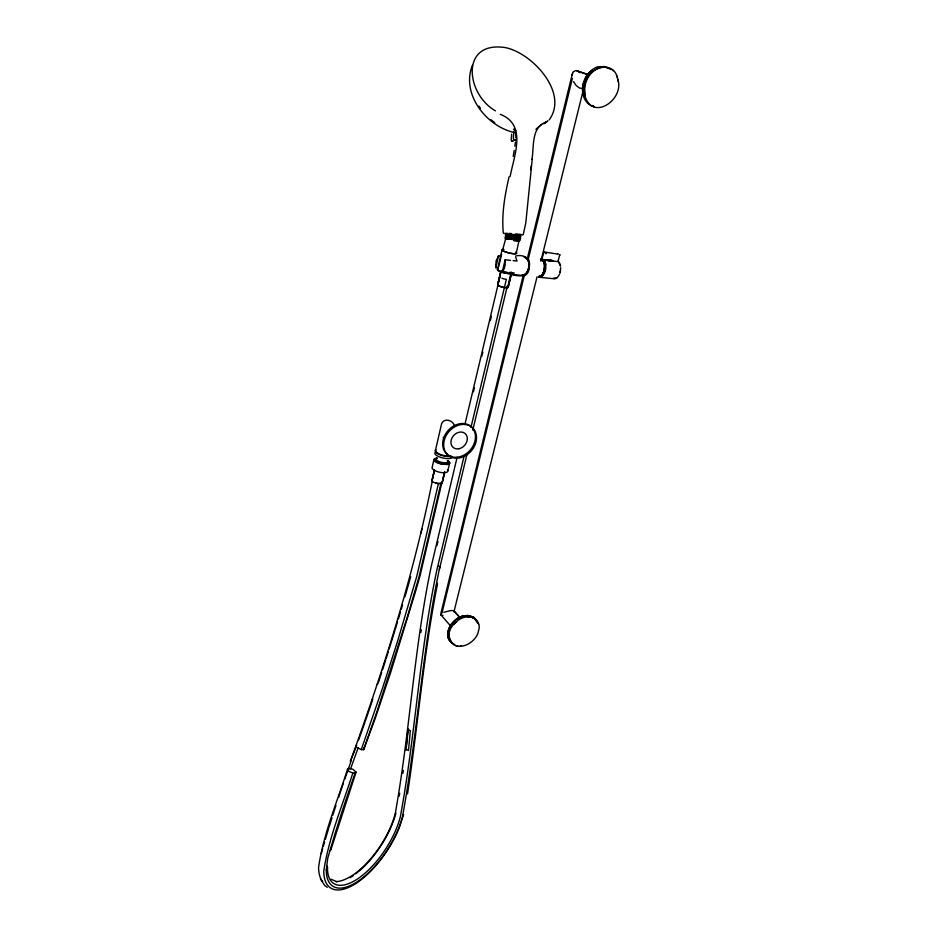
<?xml version="1.0" encoding="UTF-8"?>
<svg xmlns="http://www.w3.org/2000/svg" width="937" height="937" viewBox="0 0 937 937"><rect width="100%" height="100%" fill="white"/><g stroke="black" fill="none" stroke-linecap="round" stroke-linejoin="round"><path stroke-width="1.41" d="M448.296 636.738L448.155 632.1M583.037 87.492L583.282 93.618M560.724 267.713L559.939 272.831M526.699 257.991A9.054 4.708 -83.2 0 0 526.172 257.605L525.622 257.312M528.866 266.026C530.248 257.862 523.748 254.372 515.889 255.906M594.058 106.759C579.265 102.613 579.839 81.484 589.432 72.325M583.048 86.813L582.978 91.896M532.239 159.149L525.809 222.772L523.233 234.707M511.204 139.672L511.661 134.085M449.163 635.052L449.245 634.15M531.958 159.22C534.242 146.641 530.928 127.174 546.224 122.033M582.486 90.104L583.224 83.721M406.037 750.174L408.251 728.986M410.324 730.872L408.473 750.56L405.944 748.956L407.97 729.267L410.511 730.872M524.427 274.857C529.733 271.636 531.314 260.486 525.224 257.534C531.291 260.486 529.733 271.531 524.521 274.834L525.118 274.541M572.12 75.183L573.116 72.008L575.412 70.685A5.235 3.443 46.1 0 1 577.66 71.118L588.272 74.679M530.775 169.691L531.244 165.79M438.668 566.135A4.697 2.249 10.4 0 1 439.828 566.979C422.294 649.224 417.644 733.413 402.617 815.998A59.476 25.732 -56.8 0 1 359.339 880.311A59.476 25.732 -56.8 0 1 326.287 869.981L327.727 858.292L335.587 831.81M514.881 146.207L515.409 141.979M402.933 773.259L403.343 770.355M420.854 632.475L421.287 629.687M541.024 259.28A8.738 4.638 -83 0 1 544.737 268.298L544.116 271.636M407.525 793.897C418.16 724.043 423.629 653.429 437.474 584.044L436.923 582.779M522.53 275.103L524.907 274.787A9.054 4.708 -83.2 0 0 528.726 267.162L528.89 264.902A9.054 4.708 -83.2 0 0 527.18 258.507M528.796 267.186C528.304 277.457 518.946 276.778 510.724 274.236L523.233 275.583L521.804 275.173M513.183 156.444L514.226 150.435M399.221 796.134L399.712 793.299M515.795 133.288L515.83 137.915M544.104 271.156L544.62 264.293A9.323 4.978 -82.8 0 0 543.835 261.364M509.06 176.87C504.844 195.212 501.494 214.023 503.298 232.915M510.138 176.507C513.874 156.092 527.414 124.738 500.229 114.314M444.642 472.412L442.1 483.047L444.63 471.815L442.1 483.047L440.249 483.773L435.892 483.223M511.11 272.198L507.643 287.659A5.423 1.171 13.2 0 1 500.499 286.581A5.423 1.171 13.2 0 1 498.25 284.461M441.538 482.883L438.411 483.551L433.925 482.45A5.259 1.862 13.1 0 1 432.133 480.131L434.475 469.765M559.986 255.133L559.74 254.548L558.136 261.154L558.651 261.692L544.28 260.099L541.961 258.799L543.811 252.463M435.436 450.474L441.186 425.503C442.077 417.808 451.974 419.108 454.269 425.222M560.033 272.901L560.525 270.781M432.379 480.564C413.229 576.372 383.608 669.639 350.321 761.359L356.318 746.531M420.982 533.212L421.955 528.983M438.411 483.551L416.672 576.688L397.768 640.627L382.659 687.746L361.284 749.612L356.4 747.187L355.861 746.063L356.786 745.255M500.745 271.648L497.711 284.649L501.166 270.734L497.629 284.977M440.894 483.457L419.097 576.583L407.408 616.792L377.131 711.113L363.615 749.67L361.284 749.612M441.866 482.614L420.057 575.681L415.407 591.926L391.034 671.337L375.362 718.035L363.615 749.67M433.901 459.903L432.109 467.446A8.093 2.811 13.1 0 0 441.432 472.564A8.046 2.799 13.1 0 0 446.797 472.26L447.628 471.662L449.725 462.831A8.093 2.764 13.1 0 0 448.226 461.051M498.133 267.923L495.755 267.666L498.554 255.789L501.19 256.082M497.383 269.692L502.056 249.874M498.613 266.998L501.623 254.255M502.619 250.015L506.894 234.227M457.127 457.209L431.207 566.534C414.131 647.936 409.937 731.258 395.344 813A56.63 24.737 -56.7 0 1 335.95 881.612M464.869 424.555L499.878 276.895M436.923 545.615L437.942 541.34M473.431 391.795L474.45 387.531M481.887 356.189L482.895 351.925M490.332 320.595L491.351 316.319M448.425 630.472L448.027 634.853M507.093 272.21L502.314 271.718L505.16 259.748L510.454 260.334M464.166 455.804L436.947 569.626C419.542 651.11 415.513 734.608 400.415 816.408A56.782 24.596 -56.7 0 1 359.082 877.875A56.782 24.596 -56.7 0 1 327.481 867.978M470.971 427.342L506.355 279.367A5.095 1.066 13.2 0 1 501.951 278.23M432.133 480.131L434.44 470.526M439.371 569.415L466.977 454.316M472.775 430.153L507.186 286.628M516.24 253.236L519.742 237.354M431.98 480.634L434.475 470.351M511.672 272.936L508.135 287.448L511.543 272.538L511.192 273.217A5.47 1.124 13.2 0 1 508.533 273.182M451.002 626.431L440.613 614.52L523.303 275.08M527.8 256.621L572.425 73.402M441.948 613.161L524.533 274.564M528.48 258.413L572.413 78.31M453.93 611.908L537.03 276.848M540.883 261.247L582.662 92.552M543.893 252.545L544.502 252.041M404.983 596.752L410.711 576.642M321.239 853.607L322.668 848.617M323.382 846.123L324.589 842.058M325.385 839.353L328.606 828.531M395.496 628.598L397.557 621.676M398.377 618.912L400.45 611.978M401.27 609.214L402.512 605.056M329.906 850.796L330.948 849.554L356.06 772.135L352.944 769.265L348.4 768.539L347.451 769.406C337.273 801.779 323.452 833.602 318.592 867.311A61.971 27.079 -56.7 0 0 322.621 881.576M386.091 658.734L388.223 651.894M389.078 649.154L395.063 629.969M378.489 682.159L381.628 672.508M382.519 669.756L385.657 660.105M448.542 630.296L451.283 624.499L456.389 619.369M403.601 814.546L399.256 827.769A62.147 26.915 -56.7 0 1 353.308 885.055A62.147 26.915 -56.7 0 1 323.769 871.082C328.805 837.327 342.532 805.422 352.839 773.002L355.123 773.013L356.06 772.135M583.61 83.791L584.255 81.835M365.407 720.858L372.399 700.419M448.788 629.535L449.455 627.79M358.707 739.832L364.938 722.228M344.793 779.092A641.049 213.46 -62.7 0 1 348.494 768.492L351.246 760.539M528.925 269.493L529.616 263.801L528.749 259.818M358.133 747.867L350.684 768.551L348.4 768.539M513.851 131.321L513.324 138.641M527.941 271.425L528.374 270.43M527.882 272.515L528.773 270.606M449.291 627.86L454.761 620.669M585.098 79.528L587.979 74.585L591.645 70.708M559.541 274.365L557.164 277.797M472.494 65.133C460.653 93.934 486.549 126.682 514.846 132.644M543.53 273.112L540.86 276.532A9.124 4.837 -83 0 1 539.009 277.024L538.412 276.919M543.062 273.674L544.655 268.849A8.585 4.556 -83 0 0 542.699 260.146L540.989 259.619M450.217 625.752L448.085 630.73L447.745 635.204A16.772 12.486 -42.3 0 0 449.198 639.877L451.845 642.77M449.924 626.197L451.657 623.573A16.433 9.698 -44.2 0 1 453.801 621.208L454.597 620.47A17.03 12.685 -42.3 0 1 457.162 618.561M326.287 869.993L327.505 867.955A4.462 3.479 -2.8 0 0 327.154 866.151M585.672 78.216L586.703 76.506M511.145 272.409A6.957 1.429 13.2 0 1 511.485 273.03L511.391 273.194A6.957 1.429 13.2 0 1 502.232 272.245M540.86 259.362A8.738 4.638 -83 0 1 542.019 259.432L542.57 259.678A8.738 4.638 -83 0 1 543.472 273.827L542.429 275.244A8.738 4.638 -83 0 1 539.56 276.684L540.11 276.661M543.472 273.827L542.464 275.255M519.953 237.787L514.261 237.74L507.198 235.515A7.273 1.324 13.1 0 1 506.273 234.73L506.261 234.566M515.783 139.824L514.144 140.363M527.519 273.405L525.153 275.466L523.139 275.384M469.683 617.003L465.982 617.003A16.983 12.626 -42.3 0 0 458.451 620.001L453.813 624.358M526.664 272.913L525.575 274.131M542.582 274.424L540.333 276.192M587.534 75.253L592.301 70.31M527.297 272.819L523.935 275.197M436.455 585.274L437.474 584.044M588.975 72.887L592.125 69.795A19.982 15.73 -70.1 0 1 597.267 67.031L604.74 66.457L610.76 69.408M549.152 119.936C569.11 92.939 532.169 52.882 505.324 47.588C459.786 40.596 465.947 94.204 495.474 110.859M502.314 271.718L502.455 271.566A9.475 4.79 -83.4 0 0 505.172 264.667L505.16 259.748M498.554 255.789L496.083 260.978L495.755 267.666M541.527 124.457L535.917 129.247M371.93 699.869L372.856 699.061M377.107 684.338L378.044 683.53M455.909 621.934L452.337 625.881A16.983 12.626 -42.3 0 0 449.924 630.402C446.844 636.727 450.369 645.593 457.912 646.085M455.476 619.931L460.372 617.003M518.243 239.755L519.531 240.364L518.266 240.692L519.801 240.493L505.301 238.513M543.823 123.813L547.84 120.967L544.912 123.028M457.151 618.537L458.041 617.963A16.948 12.626 -42.3 0 1 460.863 616.628L467.446 615.351L473.15 616.956A16.948 12.626 -42.3 0 1 475.047 618.455L477.167 621.781M515.666 139.777L514.94 140.21L513.605 139.226M457.244 618.771L463.019 616.253M512 274.377L514.214 272.948L509.47 272.456M513.207 141.182L511.59 140.937M556.672 277.996L553.708 278.055M459.762 617.448L460.653 617.014M556.367 278.312L555.055 278.781M443.822 612.259L450.392 610.643A4.462 0.996 -9.4 0 1 452.43 610.573L454 610.994L460.477 618.139M519.18 240.727L514.261 240.059M461.66 616.546L462.573 616.253M461.742 616.37L462.691 616.089M461.554 616.663L462.468 616.394M518.957 236.991L519.836 237.038L507.995 235.527M506.308 234.391L515.045 234.941L519.508 236.136M596.553 67.862L598.579 67.382M519.496 236.85L506.249 234.648L520.714 236.44L519.086 236.71M518.793 238.045L514.671 237.647L519.73 238.443M519.812 237.506L505.336 235.773L520.585 237.869L519.075 238.033M519.695 239.591L520.375 239.333L505.324 237.108L506.706 237.319M464.447 615.867L467.903 615.726M539.115 277.165C546.763 276.532 548.52 260.755 540.989 258.928L542.699 259.619L543.999 261.681A8.96 4.755 -83 0 1 544.76 264.457L544.865 266.635M463.674 616.077L465.455 615.82A16.444 12.24 -42.3 0 1 468.137 615.785M603.077 67.054C594.526 67.862 588.014 75.265 585.684 83.147A20.145 15.835 -70 0 0 584.641 88.757L585.192 95.621M519.66 239.357C519.707 237.553 499.433 237.026 506.694 237.553M523.994 257.031L524.966 256.914M519.918 236.885L520.703 236.674L508.522 234.859M511.133 234.882L506.554 234.601M458.685 646.225L463.218 645.921A17.007 12.649 -42.3 0 0 469.683 643.145L472.225 641.201A17.007 12.649 -42.3 0 0 477.765 633.787L479.182 628.27A17.007 12.649 -42.3 0 0 478.959 624.815L477.366 621.09L475.106 618.783M519.531 235.21L520.211 235.117L506.378 233.945M460.489 646.249L461.414 646.19M519.075 238.279L520.55 238.092L519.203 237.6M518.911 241.453L513.722 240.704M507.28 233.231L503.942 233.477M603.217 66.984L600.172 66.972M467.821 616.769L470.538 616.968M519.625 235.082L522.553 234.789M544.456 260.076L552.713 260.744L544.28 260.099M552.771 260.755L544.526 260.099L552.689 260.732M521.019 234.473L515.491 233.887M544.245 259.994L552.584 260.685L544.057 259.865M509.447 233.383L511.415 233.559M601.531 66.785L603.51 66.96M539.946 277.317L554.364 278.804M513.101 260.615L517.072 261.048L515.619 257.019M548.086 260.041L552.397 260.521M544.444 252.018L558.241 254.161L557.948 253.564M510.688 237.166L512.609 237.389M510.56 236.874L515.842 237.529M506.097 236.792L506.718 236.862M512.527 238.466L514.542 238.736M512.551 238.748L514.436 239.005M468.113 615.808L469.683 616.031M504.949 233.676L506.367 233.863M519.531 240.692L512.855 239.181L505.277 238.748M457.771 646.155L456.085 645.792M592.559 105.553L593.449 105.717M591.177 105.764L592.571 106.104M472.178 617.612L474.438 618.561M454.012 644.106L454.773 644.34M352.839 773.002L349.068 771.491L347.451 769.406M518.969 239.485L519.59 239.802M576.876 70.837L588.19 74.655M507.831 238.701L508.498 238.947M470.456 616.241L472.084 616.874M327.236 887.316L324.776 885.512L320.431 878.976M470.983 616.569L471.709 616.886M331.101 879.257L336.933 881.776M606.544 67.581L607.715 68.096M472.974 617.612L475.106 619.006M472.377 617.272L474.169 618.373M452.524 643.204L453.239 643.567M577.66 71.118L580.003 72.711M512.234 141.147L511.309 140.269M440.8 614.93L442.393 615.34A4.439 0.984 -9.3 0 0 443.002 615.351M513.546 129.212L515.748 130.793M542.605 259.408L543.624 260.31M472.763 617.249L473.724 617.952A11.97 8.855 -52 0 1 475.785 620.224L476.675 621.934M526.43 257.675L528.058 259.291M451.482 641.997L452.419 642.688M473.302 617.249L474.239 617.963M490.941 119.69L494.724 122.7M612.177 69.842L613.196 70.72M451.212 642.489L449.128 640.065A16.948 12.626 -42.3 0 1 447.663 635.345M558.147 261.048L560.502 266.014M514.179 129.271L515.537 130.735M454 610.994L460.594 618.291M508.205 287.132L507.854 286.71A5.423 1.171 13.2 0 0 507.093 286.253M451.54 642.747L449.163 636.809M478.854 106.01L480.423 108.212M449.959 640.404L449.467 639.678A16.444 12.24 -42.3 0 1 448.507 637.523M443.213 437.368L444.337 439.043M475.375 619.802L475.797 620.446M441.678 481.595L442.241 482.543M450.299 640.732L448.729 638.027M543.413 260.615L543.823 261.388M363.931 747.738L364.505 748.85M544.643 260.744L545.381 262.407M573.538 81.601L576.079 85.454L579.195 87.809A5.235 3.455 46.3 0 0 581.455 88.219M447.394 469.999L447.827 470.901M559.412 262.723L560.49 265.628M616.441 75.417L617.471 78.111M478.385 623.374L478.655 624.136M330.503 848.172L330.948 849.554M583.528 94.778L583.997 96.382M477.437 622.566L477.647 623.374M545.662 263.379L545.849 264.421M618.186 81.636C615.972 56.724 584.149 67.546 584.43 87.609A20.942 16.081 -71.5 0 0 584.758 95.152C591.856 122.068 624.335 99.872 617.963 79.715M451.423 641.646A16.234 12.099 -42.3 0 1 450.849 641.142M515.889 252.639A6.992 1.347 13.2 0 1 509.904 253.107A6.992 1.347 13.2 0 1 502.724 249.863M502.935 249.746A6.992 1.347 13.2 0 1 503.661 249.593M540.93 259.854A8.152 4.322 -83 0 1 541.973 260.181M542.464 260.533A8.152 4.322 -83 0 1 543.308 261.575M543.952 263.016A8.152 4.322 -83 0 1 543.893 270.781M543.589 271.718A8.152 4.322 -83 0 1 542.828 273.393M542.371 274.108A8.152 4.322 -83 0 1 541.879 274.717M540.274 275.9A8.152 4.322 -83 0 1 539.173 276.064M501.459 271.999A6.957 1.429 13.2 0 1 498.051 269.669M505.394 272.562A5.47 1.124 13.2 0 1 504.176 272.21M511.918 272.737A7.543 1.546 13.2 0 1 503.825 272.819A7.543 1.546 13.2 0 1 498.062 269.27M515.619 252.205A7.578 1.452 13.2 0 1 514.073 253.833A7.578 1.452 13.2 0 1 504.176 251.503A7.578 1.452 13.2 0 1 503.719 249.394M544.737 268.298A8.738 4.638 -83 0 1 539.138 276.649M541.481 259.291A8.773 4.65 -83 0 1 545.205 268.345A8.773 4.65 -83 0 1 539.583 276.731M329.098 827.125A641.049 213.46 -62.7 0 1 332.026 817.72M332.881 815.014A641.049 213.46 -62.7 0 1 335.926 805.527M338.573 797.457A641.049 213.46 -62.7 0 1 343.434 783.039M335.68 831.751A642.688 211.586 -62.7 0 1 355.217 772.966M395.941 813.082A59.277 25.92 -56.7 0 1 392.744 822.838M392.181 824.255A59.277 25.92 -56.7 0 1 359.058 871.117M357.946 872.042A59.277 25.92 -56.7 0 1 355.732 873.823M353.507 875.474A59.277 25.92 -56.7 0 1 350.204 877.676M507.585 286.652A5.2 1.124 13.2 0 1 506.753 287.659A5.2 1.124 13.2 0 1 501.646 286.886L498.671 285.738A5.2 1.124 13.2 0 1 497.922 284.754M436.349 458.228A8.093 2.764 13.1 0 0 434.335 460.793A8.093 2.764 13.1 0 0 441.093 464.061L447.312 464.541A8.07 2.752 13.1 0 0 449.725 462.831M447.277 460.617A7.391 2.518 13.1 0 1 446.656 464.143A7.391 2.518 13.1 0 1 436.431 461.8A7.391 2.518 13.1 0 1 437.216 458.31M447.874 460.641A6.348 2.167 13.1 0 1 441.222 462.281A6.348 2.167 13.1 0 1 437.239 457.912M450.065 455.968A8.983 3.01 13.1 0 1 439.371 454.047A8.983 3.01 13.1 0 1 435.881 449.772M452.36 457.01A8.983 3.022 13.1 0 1 440.835 457.42A8.983 3.022 13.1 0 1 436.302 451.833M451.435 456.178A8.983 3.01 13.1 0 1 440.249 454.972A8.983 3.01 13.1 0 1 435.764 450.287M546.4 253.458L545.615 253.47L546.4 253.458M446.926 454.082L445.801 452.583A18.377 14.769 -49 0 1 451.224 429.333A18.377 14.769 -49 0 1 473.408 428.701L474.509 430.212A18.377 14.769 -49 0 1 468.957 453.274A18.377 14.769 -49 0 1 446.926 454.082M445.918 453.168L444.794 451.681A18.353 14.769 -49 0 1 450.193 428.443A18.353 14.769 -49 0 1 472.365 427.822L473.454 429.333A18.353 14.769 -49 0 1 467.926 452.372A18.353 14.769 -49 0 1 445.918 453.168M459.224 448.706A9.183 7.379 -49 0 0 466.181 434.721A9.183 7.379 -49 0 0 451.974 437.989A9.183 7.379 -49 0 0 459.224 448.706"/></g></svg>
